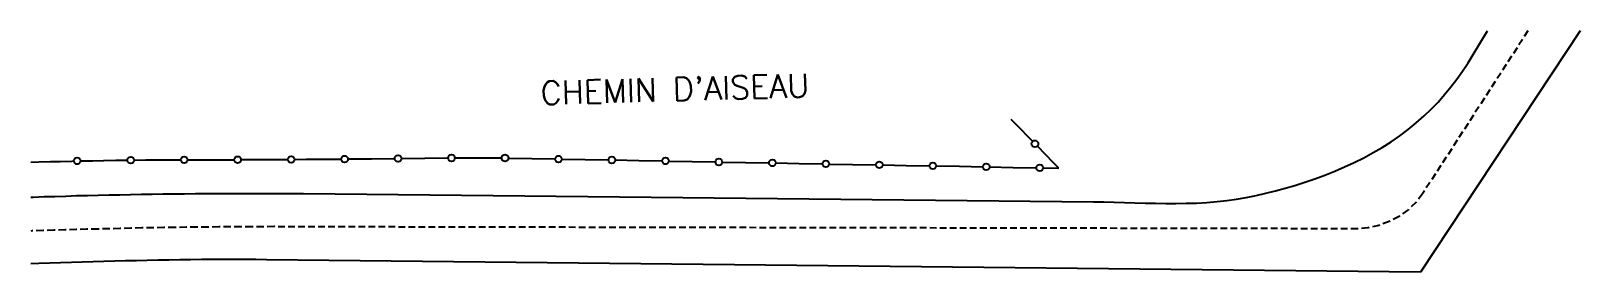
# Model space of a CAD drawing. Header units: millimetres. Extents: x 163999 to 165000, y 124000 to 125000.
# Drawn here: x 164000 to 164115.9, y 124982 to 125000 of the extents above; entities that cross this region are included whole.
import ezdxf
from ezdxf.enums import TextEntityAlignment as Align

# ---------------------------------------------------------------- set-up
doc = ezdxf.new("R2010")
doc.units = ezdxf.units.MM
doc.linetypes.add('DASHED', pattern=[0.75, 0.5, -0.25])
for name, color, linetype in [('W0001', 6, 'DASHED'), ('W0310', 3, 'CONTINUOUS'), ('W0989', 7, 'CONTINUOUS'), ('W1102', 7, 'CONTINUOUS')]:
    doc.layers.add(name, color=color, linetype=linetype)
doc.styles.get("Standard").update_dxf_attribs({"font": 'romans.shx', "width": 0.85})

msp = doc.modelspace()

# ---------------------------------------------------------------- linework, layer by layer
at = {"layer": 'W0001'}
for p, q in [((164111.98, 125000), (164104.09, 124987.8)), ((164104.09, 124987.8), (164103.6, 124987.17)), ((164103.01, 124986.61), (164102.34, 124986.12)), ((164103.6, 124987.17), (164103.01, 124986.61)), ((164005.84, 124985.19), (164005.01, 124985.17)), ((164006.66, 124985.21), (164005.84, 124985.19)), ((164007.48, 124985.23), (164006.66, 124985.21)), ((164008.3, 124985.25), (164007.48, 124985.23)), ((164009.13, 124985.26), (164008.3, 124985.25)), ((164009.95, 124985.28), (164009.13, 124985.26)), ((164010.77, 124985.29), (164009.95, 124985.28)), ((164011.6, 124985.3), (164010.77, 124985.29)), ((164012.42, 124985.31), (164011.6, 124985.3)), ((164013.24, 124985.32), (164012.42, 124985.31)), ((164014.06, 124985.33), (164013.24, 124985.32)), ((164014.89, 124985.33), (164014.06, 124985.33)), ((164015.71, 124985.34), (164014.89, 124985.33)), ((164016.53, 124985.34), (164015.71, 124985.34)), ((164017.36, 124985.34), (164016.53, 124985.34)), ((164018.18, 124985.35), (164017.36, 124985.34)), ((164019, 124985.34), (164018.18, 124985.35)), ((164099.24, 124985.19), (164019, 124985.34)), ((164100.03, 124985.26), (164099.24, 124985.19)), ((164100.83, 124985.44), (164100.03, 124985.26)), ((164101.6, 124985.73), (164100.83, 124985.44)), ((164102.34, 124986.12), (164101.6, 124985.73)), ((164000.08, 124985.03), (164000, 124985.02)), ((164000.9, 124985.05), (164000.08, 124985.03)), ((164001.72, 124985.08), (164000.9, 124985.05)), ((164002.55, 124985.11), (164001.72, 124985.08)), ((164003.37, 124985.13), (164002.55, 124985.11)), ((164004.19, 124985.15), (164003.37, 124985.13)), ((164005.01, 124985.17), (164004.19, 124985.15))]:
    msp.add_line(p, q, dxfattribs=at)
at = {"layer": 'W0310'}
for p, q in [((164073.7, 124992.99), (164073.32, 124993.38)), ((164074.93, 124991.74), (164073.7, 124992.99)), ((164076.5, 124990.13), (164075.28, 124991.38)), ((164000, 124990.18), (164000.59, 124990.2)), ((164000.59, 124990.2), (164001.47, 124990.23)), ((164001.47, 124990.23), (164002.18, 124990.24)), ((164002.18, 124990.24), (164003.05, 124990.26)), ((164003.05, 124990.26), (164003.21, 124990.27)), ((164003.71, 124990.28), (164004.59, 124990.29)), ((164004.59, 124990.29), (164005.43, 124990.3)), ((164005.43, 124990.3), (164005.46, 124990.3)), ((164005.46, 124990.3), (164006.34, 124990.32)), ((164006.34, 124990.32), (164007.21, 124990.33)), ((164007.71, 124990.33), (164008.59, 124990.34)), ((164008.59, 124990.34), (164008.68, 124990.34)), ((164008.68, 124990.34), (164009.46, 124990.34)), ((164009.46, 124990.34), (164010.34, 124990.35)), ((164010.34, 124990.35), (164011.21, 124990.35)), ((164011.71, 124990.35), (164011.94, 124990.35)), ((164011.94, 124990.35), (164012.81, 124990.36)), ((164012.81, 124990.36), (164013.46, 124990.36)), ((164013.46, 124990.36), (164014.34, 124990.36)), ((164014.34, 124990.36), (164015.19, 124990.36)), ((164015.19, 124990.36), (164015.21, 124990.36)), ((164015.71, 124990.37), (164016.59, 124990.37)), ((164016.59, 124990.37), (164017.46, 124990.37)), ((164017.46, 124990.37), (164018.34, 124990.37)), ((164018.34, 124990.37), (164018.44, 124990.37)), ((164018.44, 124990.37), (164019.21, 124990.38)), ((164019.71, 124990.38), (164020.59, 124990.39)), ((164020.59, 124990.39), (164021.46, 124990.39)), ((164021.46, 124990.39), (164021.7, 124990.4)), ((164021.7, 124990.4), (164023.21, 124990.41)), ((164023.71, 124990.42), (164025.46, 124990.43)), ((164025.46, 124990.43), (164027.21, 124990.45)), ((164027.71, 124990.45), (164029.46, 124990.47)), ((164029.46, 124990.47), (164031.21, 124990.49)), ((164031.71, 124990.49), (164033.46, 124990.51)), ((164033.46, 124990.51), (164033.98, 124990.51)), ((164033.98, 124990.51), (164035.21, 124990.49)), ((164035.71, 124990.48), (164037.46, 124990.45)), ((164037.46, 124990.45), (164039.21, 124990.42)), ((164039.71, 124990.41), (164041.46, 124990.38)), ((164041.46, 124990.38), (164043.21, 124990.35)), ((164043.71, 124990.34), (164045.46, 124990.3)), ((164045.46, 124990.3), (164047.21, 124990.27)), ((164047.71, 124990.26), (164049.46, 124990.23)), ((164049.46, 124990.23), (164051.21, 124990.2)), ((164051.71, 124990.19), (164053.46, 124990.16)), ((164053.46, 124990.16), (164055.21, 124990.13)), ((164055.71, 124990.12), (164057.46, 124990.09)), ((164057.46, 124990.09), (164059.21, 124990.05)), ((164059.71, 124990.04), (164061.46, 124990.01)), ((164061.46, 124990.01), (164063.21, 124989.98)), ((164063.71, 124989.97), (164065.46, 124989.94)), ((164065.46, 124989.94), (164067.21, 124989.91)), ((164067.71, 124989.9), (164069.46, 124989.87)), ((164069.46, 124989.87), (164071.21, 124989.83)), ((164071.71, 124989.82), (164073.46, 124989.79)), ((164076.89, 124989.73), (164076.5, 124990.13)), ((164073.46, 124989.79), (164075.21, 124989.76)), ((164075.71, 124989.75), (164076.89, 124989.73))]:
    msp.add_line(p, q, dxfattribs=at)
for centre in [(164075.1, 124991.56), (164003.46, 124990.27), (164007.46, 124990.33), (164011.46, 124990.35), (164015.46, 124990.36), (164019.46, 124990.38), (164023.46, 124990.41), (164027.46, 124990.45), (164031.46, 124990.49), (164035.46, 124990.49), (164039.46, 124990.41), (164043.46, 124990.34), (164047.46, 124990.27), (164051.46, 124990.19), (164055.46, 124990.12), (164059.46, 124990.05), (164063.46, 124989.98), (164067.46, 124989.9), (164071.46, 124989.83), (164075.46, 124989.76)]:
    msp.add_circle(centre, 0.25, dxfattribs=at)
at = {"layer": 'W1102'}
for p, q in [((164115.88, 125000), (164103.95, 124981.95)), ((164107.89, 124998.24), (164108.95, 125000)), ((164107.5, 124997.62), (164107.89, 124998.24)), ((164106.66, 124996.4), (164107.09, 124997)), ((164107.09, 124997), (164107.5, 124997.62)), ((164105.75, 124995.24), (164106.21, 124995.81)), ((164106.21, 124995.81), (164106.66, 124996.4)), ((164104.75, 124994.15), (164105.26, 124994.68)), ((164105.26, 124994.68), (164105.75, 124995.24)), ((164103.63, 124993.12), (164104.22, 124993.64)), ((164104.22, 124993.64), (164104.75, 124994.15)), ((164101.74, 124991.71), (164102.39, 124992.15)), ((164102.39, 124992.15), (164103.02, 124992.62)), ((164103.02, 124992.62), (164103.63, 124993.12)), ((164100.39, 124990.89), (164101.08, 124991.28)), ((164101.08, 124991.28), (164101.74, 124991.71)), ((164097.53, 124989.51), (164098.26, 124989.82)), ((164098.26, 124989.82), (164098.99, 124990.15)), ((164098.99, 124990.15), (164099.7, 124990.51)), ((164099.7, 124990.51), (164100.39, 124990.89)), ((164094.53, 124988.44), (164095.29, 124988.68)), ((164095.29, 124988.68), (164096.04, 124988.94)), ((164096.04, 124988.94), (164096.79, 124989.21)), ((164096.79, 124989.21), (164097.53, 124989.51)), ((164000, 124987.57), (164000.18, 124987.57)), ((164000.18, 124987.57), (164000.99, 124987.6)), ((164000.99, 124987.6), (164001.79, 124987.62)), ((164001.79, 124987.62), (164002.6, 124987.64)), ((164002.6, 124987.64), (164003.41, 124987.67)), ((164003.41, 124987.67), (164004.22, 124987.69)), ((164004.22, 124987.69), (164005.03, 124987.71)), ((164005.03, 124987.71), (164005.84, 124987.72)), ((164005.84, 124987.72), (164006.64, 124987.74)), ((164006.64, 124987.74), (164007.45, 124987.76)), ((164007.45, 124987.76), (164008.26, 124987.77)), ((164008.26, 124987.77), (164009.07, 124987.78)), ((164009.07, 124987.78), (164009.88, 124987.8)), ((164009.88, 124987.8), (164010.68, 124987.81)), ((164010.68, 124987.81), (164011.49, 124987.81)), ((164011.49, 124987.81), (164012.3, 124987.82)), ((164012.3, 124987.82), (164013.11, 124987.83)), ((164013.11, 124987.83), (164013.92, 124987.83)), ((164013.92, 124987.83), (164014.73, 124987.84)), ((164014.73, 124987.84), (164015.53, 124987.84)), ((164015.53, 124987.84), (164016.34, 124987.84)), ((164016.34, 124987.84), (164017.15, 124987.84)), ((164017.15, 124987.84), (164017.96, 124987.84)), ((164017.96, 124987.84), (164018.77, 124987.83)), ((164018.77, 124987.83), (164019.58, 124987.83)), ((164019.58, 124987.83), (164020.38, 124987.82)), ((164020.38, 124987.82), (164079.49, 124987.22)), ((164090.18, 124987.42), (164090.91, 124987.54)), ((164090.91, 124987.54), (164091.64, 124987.69)), ((164091.64, 124987.69), (164092.37, 124987.85)), ((164092.37, 124987.85), (164093.09, 124988.03)), ((164093.09, 124988.03), (164093.81, 124988.23)), ((164093.81, 124988.23), (164094.53, 124988.44)), ((164079.49, 124987.22), (164080.26, 124987.21)), ((164080.26, 124987.21), (164081.03, 124987.19)), ((164081.03, 124987.19), (164081.8, 124987.17)), ((164081.8, 124987.17), (164082.57, 124987.14)), ((164082.57, 124987.14), (164083.35, 124987.12)), ((164083.35, 124987.12), (164084.12, 124987.1)), ((164084.12, 124987.1), (164084.89, 124987.09)), ((164084.89, 124987.09), (164085.65, 124987.09)), ((164085.65, 124987.09), (164086.42, 124987.1)), ((164086.42, 124987.1), (164087.19, 124987.12)), ((164087.19, 124987.12), (164087.95, 124987.16)), ((164087.95, 124987.16), (164088.72, 124987.23)), ((164088.72, 124987.23), (164089.45, 124987.31)), ((164089.45, 124987.31), (164090.18, 124987.42)), ((164011.94, 124982.87), (164011.13, 124982.86)), ((164012.75, 124982.88), (164011.94, 124982.87)), ((164013.57, 124982.88), (164012.75, 124982.88)), ((164014.38, 124982.89), (164013.57, 124982.88)), ((164015.19, 124982.89), (164014.38, 124982.89)), ((164016, 124982.88), (164015.19, 124982.89)), ((164016.81, 124982.88), (164016, 124982.88)), ((164017.62, 124982.87), (164016.81, 124982.88)), ((164103.95, 124981.95), (164017.62, 124982.87)), ((164000.59, 124982.58), (164000, 124982.56)), ((164001.4, 124982.61), (164000.59, 124982.58)), ((164002.21, 124982.64), (164001.4, 124982.61)), ((164003.02, 124982.67), (164002.21, 124982.64)), ((164003.84, 124982.69), (164003.02, 124982.67)), ((164004.65, 124982.72), (164003.84, 124982.69)), ((164005.46, 124982.74), (164004.65, 124982.72)), ((164006.27, 124982.77), (164005.46, 124982.74)), ((164007.08, 124982.79), (164006.27, 124982.77)), ((164007.89, 124982.8), (164007.08, 124982.79)), ((164008.7, 124982.82), (164007.89, 124982.8)), ((164009.51, 124982.84), (164008.7, 124982.82)), ((164010.32, 124982.85), (164009.51, 124982.84)), ((164011.13, 124982.86), (164010.32, 124982.85))]:
    msp.add_line(p, q, dxfattribs=at)

# ---------------------------------------------------------------- texts
at = {"layer": 'W0989'}
msp.add_text("CHEMIN D'AISEAU", height=1.75, rotation=1.6445, dxfattribs=at).set_placement((164048.17, 124995.64), align=Align.MIDDLE)

doc.saveas('drawing.dxf')
